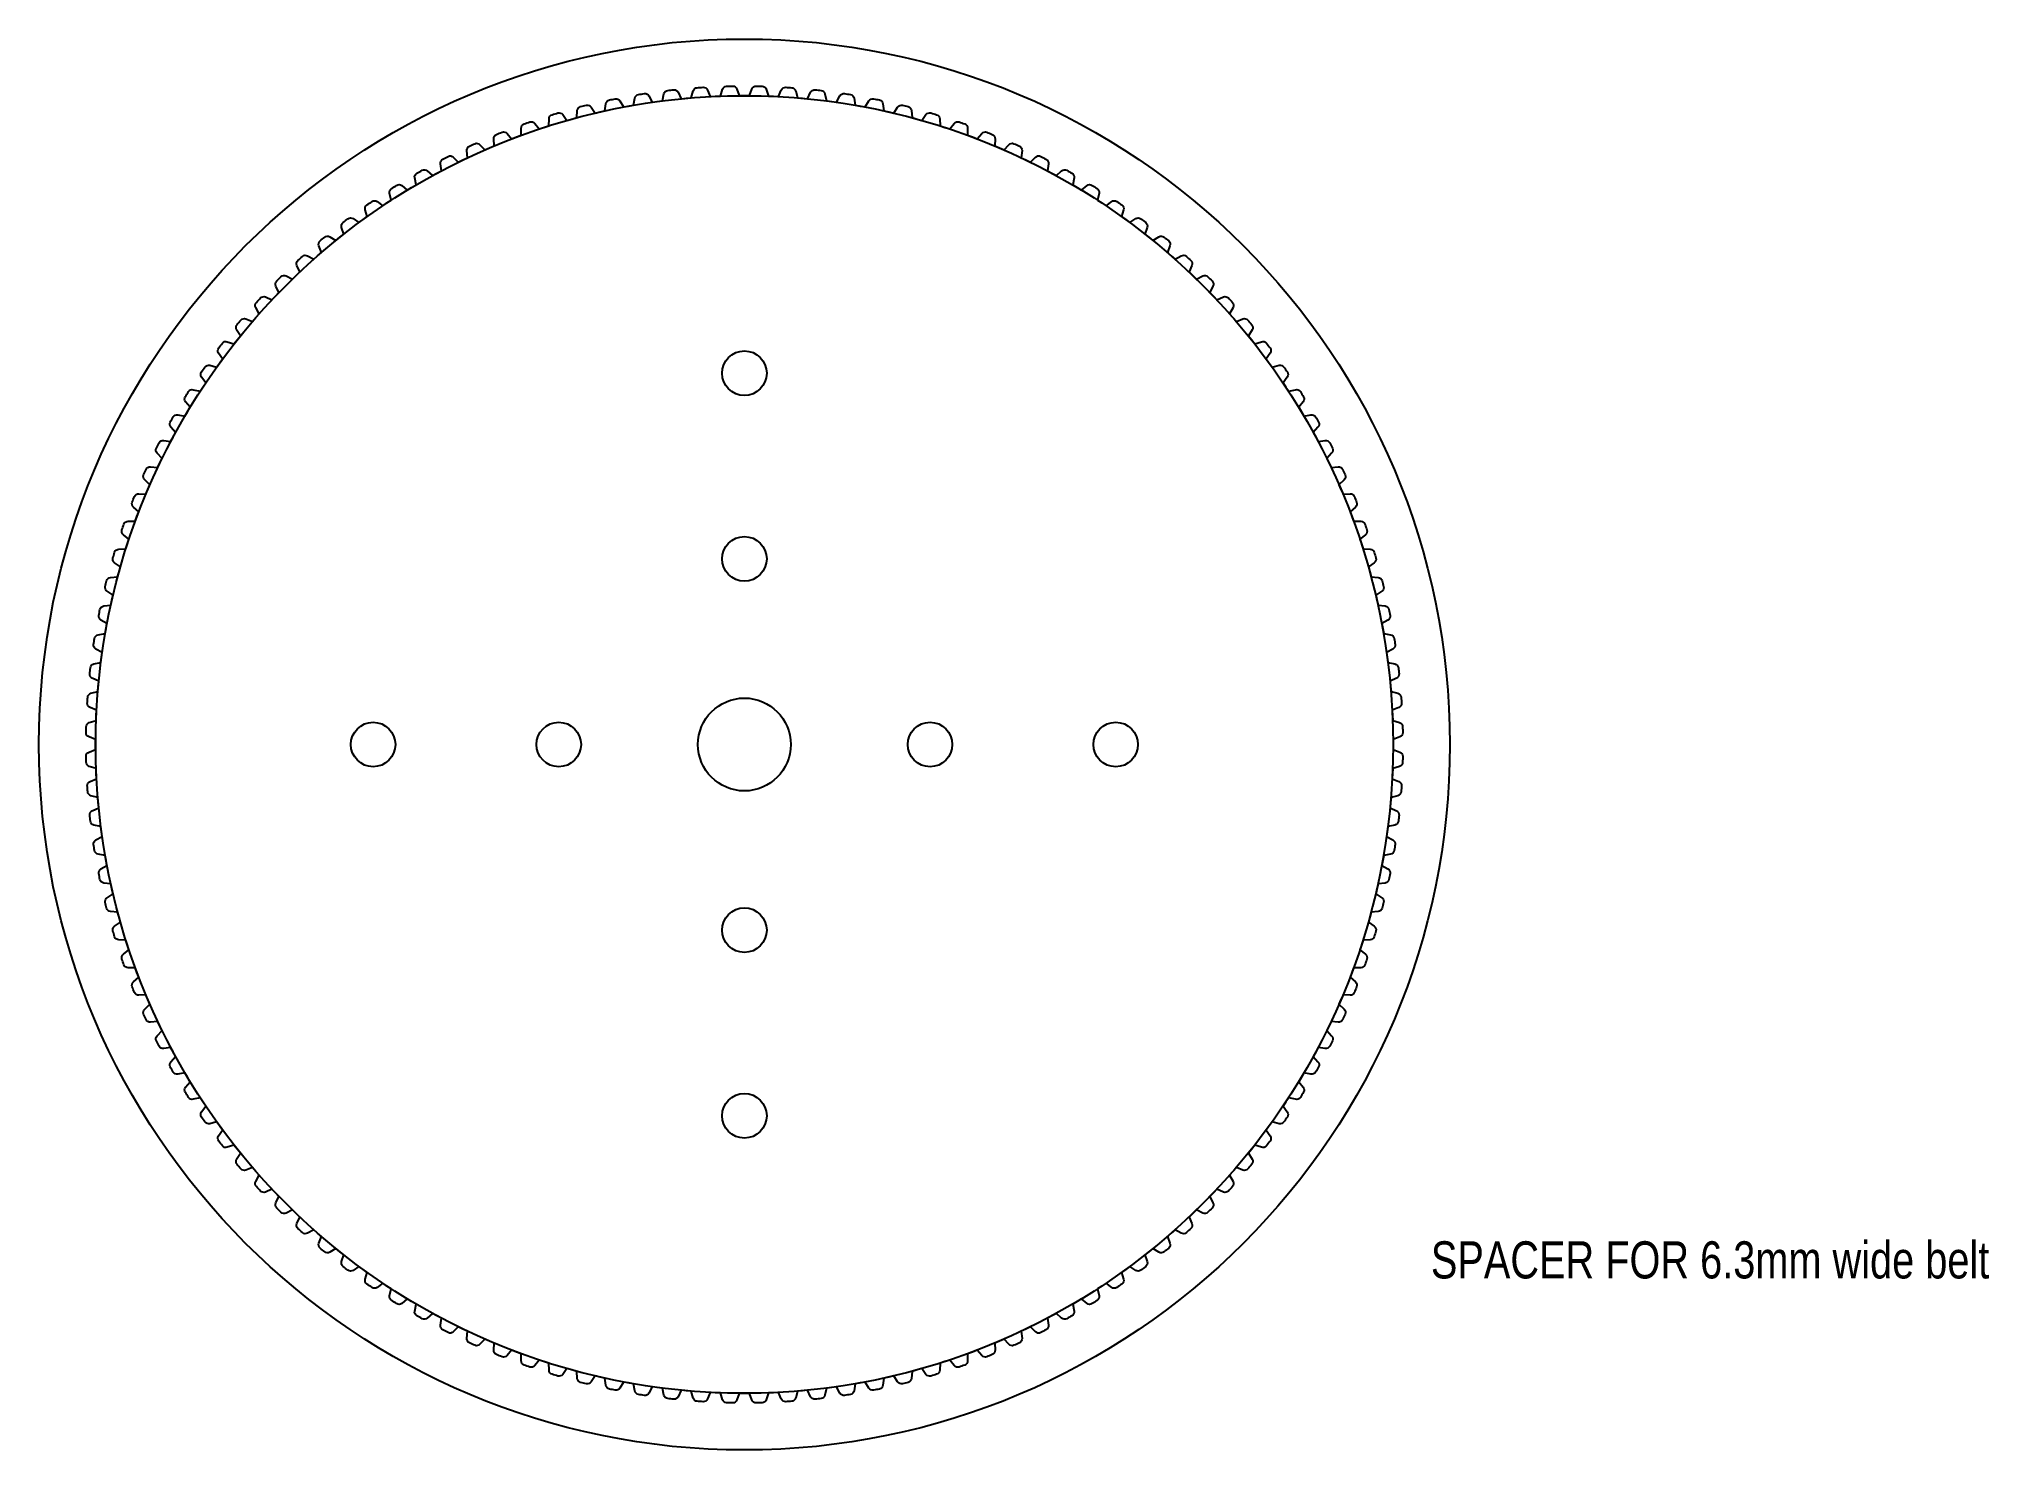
# Model space of a CAD drawing. Extents: x 0 to 5.25, y 0 to 3.8.
import ezdxf

# ---------------------------------------------------------------- set-up
doc = ezdxf.new("R2010")
doc.units = 0
doc.header["$LTSCALE"] = 2.42
doc.header["$MEASUREMENT"] = 0
doc.layers.get('0').update_dxf_attribs({"linetype": 'CONTINUOUS'})
doc.layers.add('holes', color=1, linetype='CONTINUOUS')
doc.layers.add('outline', color=3, linetype='CONTINUOUS')
doc.styles.get("Standard").update_dxf_attribs({"font": 'txt', "width": 0.8})

msp = doc.modelspace()

# ---------------------------------------------------------------- linework, layer by layer
at = {"linetype": 'Continuous'}
msp.add_lwpolyline([(1.3219, 3.5766, -0.320223), (1.3352, 3.5727), (1.3469, 3.5577), (1.36, 3.562), (1.3731, 3.5662), (1.3737, 3.5852, -0.320223), (1.3822, 3.5962, -0.002275), (1.3977, 3.6009, -0.320223), (1.4109, 3.5963), (1.4218, 3.5809), (1.4351, 3.5845), (1.4484, 3.5882), (1.4499, 3.6071, -0.320223), (1.4588, 3.6178, -0.002275), (1.4745, 3.6217, -0.320223), (1.4874, 3.6166), (1.4977, 3.6006), (1.5111, 3.6037), (1.5245, 3.6067), (1.5269, 3.6256, -0.320223), (1.5364, 3.6358, -0.002275), (1.5522, 3.6391, -0.320223), (1.5649, 3.6333), (1.5744, 3.617), (1.588, 3.6194), (1.6015, 3.6219), (1.6047, 3.6406, -0.320223), (1.6146, 3.6504, -0.002275), (1.6305, 3.6529, -0.320223), (1.643, 3.6466), (1.6518, 3.6298), (1.6654, 3.6317), (1.6791, 3.6335), (1.6831, 3.6521, -0.320223), (1.6934, 3.6614, -0.002275), (1.7095, 3.6632, -0.320223), (1.7216, 3.6564), (1.7297, 3.6392), (1.7434, 3.6405), (1.757, 3.6417), (1.7619, 3.66, -0.320223), (1.7727, 3.6689, -0.002275), (1.7887, 3.67, -0.320223), (1.8006, 3.6626), (1.8079, 3.6451), (1.8216, 3.6457), (1.8353, 3.6464), (1.841, 3.6645, -0.320223), (1.8521, 3.6729, -0.002275), (1.8683, 3.6732, -0.320223), (1.8798, 3.6653), (1.8862, 3.6475), (1.9, 3.6475), (1.9137, 3.6475), (1.9202, 3.6653, -0.320223), (1.9317, 3.6732, -0.002275), (1.9479, 3.6729, -0.320223), (1.959, 3.6645), (1.9647, 3.6464), (1.9784, 3.6457), (1.9921, 3.6451), (1.9994, 3.6626, -0.320223), (2.0113, 3.67, -0.002275), (2.0273, 3.6689, -0.320223), (2.0381, 3.66), (2.043, 3.6417), (2.0566, 3.6405), (2.0703, 3.6392), (2.0784, 3.6564, -0.320223), (2.0905, 3.6632, -0.002275), (2.1066, 3.6614, -0.320223), (2.1169, 3.6521), (2.1209, 3.6335), (2.1346, 3.6317), (2.1482, 3.6298), (2.157, 3.6466, -0.320223), (2.1695, 3.6529, -0.002275), (2.1854, 3.6504, -0.320223), (2.1953, 3.6406), (2.1985, 3.6219), (2.212, 3.6194), (2.2256, 3.617), (2.2351, 3.6333, -0.320223), (2.2478, 3.6391, -0.002275), (2.2636, 3.6358, -0.320223), (2.2731, 3.6256), (2.2755, 3.6067), (2.2889, 3.6037), (2.3023, 3.6006), (2.3126, 3.6166, -0.320223), (2.3255, 3.6217, -0.002275), (2.3412, 3.6178, -0.320223), (2.3501, 3.6071), (2.3516, 3.5882), (2.3649, 3.5845), (2.3782, 3.5809), (2.3891, 3.5963, -0.320223), (2.4023, 3.6009, -0.002275), (2.4178, 3.5962, -0.320223), (2.4263, 3.5852), (2.4269, 3.5662), (2.44, 3.562), (2.4531, 3.5577), (2.4648, 3.5727, -0.320223), (2.4781, 3.5766, -0.002275), (2.4934, 3.5713, -0.320223), (2.5013, 3.5599), (2.5012, 3.5409), (2.514, 3.5361), (2.5269, 3.5312), (2.5392, 3.5456, -0.320223), (2.5528, 3.549, -0.002275), (2.5677, 3.543, -0.320223), (2.5752, 3.5312), (2.5742, 3.5123), (2.5868, 3.5069), (2.5995, 3.5015), (2.6124, 3.5153, -0.320223), (2.6261, 3.5181, -0.002275), (2.6408, 3.5114, -0.320223), (2.6477, 3.4993), (2.6458, 3.4804), (2.6582, 3.4744), (2.6706, 3.4685), (2.6842, 3.4817, -0.320223), (2.698, 3.4838, -0.002275), (2.7123, 3.4765, -0.320223), (2.7187, 3.4641), (2.716, 3.4454), (2.7281, 3.4388), (2.7402, 3.4323), (2.7544, 3.4449, -0.320223), (2.7682, 3.4465, -0.002275), (2.7822, 3.4385, -0.320223), (2.7881, 3.4258), (2.7845, 3.4072), (2.7963, 3.4001), (2.8081, 3.3931), (2.8228, 3.4051, -0.320223), (2.8367, 3.4059, -0.002275), (2.8504, 3.3974, -0.320223), (2.8556, 3.3844), (2.8512, 3.366), (2.8627, 3.3584), (2.8742, 3.3508), (2.8894, 3.3621, -0.320223), (2.9033, 3.3624, -0.002275), (2.9166, 3.3532, -0.320223), (2.9213, 3.3401), (2.916, 3.3218), (2.9272, 3.3138), (2.9383, 3.3057), (2.954, 3.3163, -0.320223), (2.9679, 3.3159, -0.002275), (2.9808, 3.3061, -0.320223), (2.9848, 3.2928), (2.9788, 3.2748), (2.9895, 3.2663), (3.0003, 3.2577), (3.0165, 3.2676, -0.320223), (3.0304, 3.2666, -0.002275), (3.0428, 3.2562, -0.320223), (3.0462, 3.2427), (3.0394, 3.225), (3.0497, 3.216), (3.0601, 3.2069), (3.0767, 3.2161, -0.320223), (3.0906, 3.2145, -0.002275), (3.1025, 3.2036, -0.320223), (3.1053, 3.19), (3.0977, 3.1726), (3.1076, 3.1631), (3.1176, 3.1536), (3.1346, 3.162, -0.320223), (3.1483, 3.1597, -0.002275), (3.1597, 3.1483, -0.320223), (3.162, 3.1346), (3.1536, 3.1176), (3.1631, 3.1076), (3.1726, 3.0977), (3.19, 3.1053, -0.320223), (3.2036, 3.1025, -0.002275), (3.2145, 3.0906, -0.320223), (3.2161, 3.0767), (3.2069, 3.0601), (3.216, 3.0497), (3.225, 3.0394), (3.2427, 3.0462, -0.320223), (3.2562, 3.0428, -0.002275), (3.2666, 3.0304, -0.320223), (3.2676, 3.0165), (3.2577, 3.0003), (3.2663, 2.9895), (3.2748, 2.9788), (3.2928, 2.9848, -0.320223), (3.3061, 2.9808, -0.002275), (3.3159, 2.9679, -0.320223), (3.3163, 2.954), (3.3057, 2.9383), (3.3138, 2.9272), (3.3218, 2.916), (3.3401, 2.9213, -0.320223), (3.3532, 2.9166, -0.002275), (3.3624, 2.9033, -0.320223), (3.3621, 2.8894), (3.3508, 2.8742), (3.3584, 2.8627), (3.366, 2.8512), (3.3844, 2.8556, -0.320223), (3.3974, 2.8504, -0.002275), (3.4059, 2.8367, -0.320223), (3.4051, 2.8228), (3.3931, 2.8081), (3.4001, 2.7963), (3.4072, 2.7845), (3.4258, 2.7881, -0.320223), (3.4385, 2.7822, -0.002275), (3.4465, 2.7682, -0.320223), (3.4449, 2.7544), (3.4323, 2.7402), (3.4388, 2.7281), (3.4454, 2.716), (3.4641, 2.7187, -0.320223), (3.4765, 2.7123, -0.002275), (3.4838, 2.698, -0.320223), (3.4817, 2.6842), (3.4685, 2.6706), (3.4744, 2.6582), (3.4804, 2.6458), (3.4993, 2.6477, -0.320223), (3.5114, 2.6408, -0.002275), (3.5181, 2.6261, -0.320223), (3.5153, 2.6124), (3.5015, 2.5995), (3.5069, 2.5868), (3.5123, 2.5742), (3.5312, 2.5752, -0.320223), (3.543, 2.5677, -0.002275), (3.549, 2.5528, -0.320223), (3.5456, 2.5392), (3.5312, 2.5269), (3.5361, 2.514), (3.5409, 2.5012), (3.5599, 2.5013, -0.320223), (3.5713, 2.4934, -0.002275), (3.5766, 2.4781, -0.320223), (3.5727, 2.4648), (3.5577, 2.4531), (3.562, 2.44), (3.5662, 2.4269), (3.5852, 2.4263, -0.320223), (3.5962, 2.4178, -0.002275), (3.6009, 2.4023, -0.320223), (3.5963, 2.3891), (3.5809, 2.3782), (3.5845, 2.3649), (3.5882, 2.3516), (3.6071, 2.3501, -0.320223), (3.6178, 2.3412, -0.002275), (3.6217, 2.3255, -0.320223), (3.6166, 2.3126), (3.6006, 2.3023), (3.6037, 2.2889), (3.6067, 2.2755), (3.6256, 2.2731, -0.320223), (3.6358, 2.2636, -0.002275), (3.6391, 2.2478, -0.320223), (3.6333, 2.2351), (3.617, 2.2256), (3.6194, 2.212), (3.6219, 2.1985), (3.6406, 2.1953, -0.320223), (3.6504, 2.1854, -0.002275), (3.6529, 2.1695, -0.320223), (3.6466, 2.157), (3.6298, 2.1482), (3.6317, 2.1346), (3.6335, 2.1209), (3.6521, 2.1169, -0.320223), (3.6614, 2.1066, -0.002275), (3.6632, 2.0905, -0.320223), (3.6564, 2.0784), (3.6392, 2.0703), (3.6405, 2.0566), (3.6417, 2.043), (3.66, 2.0381, -0.320223), (3.6689, 2.0273, -0.002275), (3.67, 2.0113, -0.320223), (3.6626, 1.9994), (3.6451, 1.9921), (3.6457, 1.9784), (3.6464, 1.9647), (3.6645, 1.959, -0.320223), (3.6729, 1.9479, -0.002275), (3.6732, 1.9317, -0.320223), (3.6653, 1.9202), (3.6475, 1.9137), (3.6475, 1.9), (3.6475, 1.8862), (3.6653, 1.8798, -0.320223), (3.6732, 1.8683, -0.002275), (3.6729, 1.8521, -0.320223), (3.6645, 1.841), (3.6464, 1.8353), (3.6457, 1.8216), (3.6451, 1.8079), (3.6626, 1.8006, -0.320223), (3.67, 1.7887, -0.002275), (3.6689, 1.7727, -0.320223), (3.66, 1.7619), (3.6417, 1.757), (3.6405, 1.7434), (3.6392, 1.7297), (3.6564, 1.7216, -0.320223), (3.6632, 1.7095, -0.002275), (3.6614, 1.6934, -0.320223), (3.6521, 1.6831), (3.6335, 1.6791), (3.6317, 1.6654), (3.6298, 1.6518), (3.6466, 1.643, -0.320223), (3.6529, 1.6305, -0.002275), (3.6504, 1.6146, -0.320223), (3.6406, 1.6047), (3.6219, 1.6015), (3.6194, 1.588), (3.617, 1.5744), (3.6333, 1.5649, -0.320223), (3.6391, 1.5522, -0.002275), (3.6358, 1.5364, -0.320223), (3.6256, 1.5269), (3.6067, 1.5245), (3.6037, 1.5111), (3.6006, 1.4977), (3.6166, 1.4874, -0.320223), (3.6217, 1.4745, -0.002275), (3.6178, 1.4588, -0.320223), (3.6071, 1.4499), (3.5882, 1.4484), (3.5845, 1.4351), (3.5809, 1.4218), (3.5963, 1.4109, -0.320223), (3.6009, 1.3977, -0.002275), (3.5962, 1.3822, -0.320223), (3.5852, 1.3737), (3.5662, 1.3731), (3.562, 1.36), (3.5577, 1.3469), (3.5727, 1.3352, -0.320223), (3.5766, 1.3219, -0.002275), (3.5713, 1.3066, -0.320223), (3.5599, 1.2987), (3.5409, 1.2988), (3.5361, 1.286), (3.5312, 1.2731), (3.5456, 1.2608, -0.320223), (3.549, 1.2472, -0.002275), (3.543, 1.2323, -0.320223), (3.5312, 1.2248), (3.5123, 1.2258), (3.5069, 1.2132), (3.5015, 1.2005), (3.5153, 1.1876, -0.320223), (3.5181, 1.1739, -0.002275), (3.5114, 1.1592, -0.320223), (3.4993, 1.1523), (3.4804, 1.1542), (3.4744, 1.1418), (3.4685, 1.1294), (3.4817, 1.1158, -0.320223), (3.4838, 1.102, -0.002275), (3.4765, 1.0877, -0.320223), (3.4641, 1.0813), (3.4454, 1.084), (3.4388, 1.0719), (3.4323, 1.0598), (3.4449, 1.0456, -0.320223), (3.4465, 1.0318, -0.002275), (3.4385, 1.0178, -0.320223), (3.4258, 1.0119), (3.4072, 1.0155), (3.4001, 1.0037), (3.3931, 0.9919), (3.4051, 0.9772, -0.320223), (3.4059, 0.9633, -0.002275), (3.3974, 0.9496, -0.320223), (3.3844, 0.9444), (3.366, 0.9488), (3.3584, 0.9373), (3.3508, 0.9258), (3.3621, 0.9106, -0.320223), (3.3624, 0.8967, -0.002275), (3.3532, 0.8834, -0.320223), (3.3401, 0.8787), (3.3218, 0.884), (3.3138, 0.8728), (3.3057, 0.8617), (3.3163, 0.846, -0.320223), (3.3159, 0.8321, -0.002275), (3.3061, 0.8192, -0.320223), (3.2928, 0.8152), (3.2748, 0.8212), (3.2663, 0.8105), (3.2577, 0.7997), (3.2676, 0.7835, -0.320223), (3.2666, 0.7696, -0.002275), (3.2562, 0.7572, -0.320223), (3.2427, 0.7538), (3.225, 0.7606), (3.216, 0.7503), (3.2069, 0.7399), (3.2161, 0.7233, -0.320223), (3.2145, 0.7094, -0.002275), (3.2036, 0.6975, -0.320223), (3.19, 0.6947), (3.1726, 0.7023), (3.1631, 0.6924), (3.1536, 0.6824), (3.162, 0.6654, -0.320223), (3.1597, 0.6517, -0.002275), (3.1483, 0.6403, -0.320223), (3.1346, 0.638), (3.1176, 0.6464), (3.1076, 0.6369), (3.0977, 0.6274), (3.1053, 0.61, -0.320223), (3.1025, 0.5964, -0.002275), (3.0906, 0.5855, -0.320223), (3.0767, 0.5839), (3.0601, 0.5931), (3.0497, 0.584), (3.0394, 0.575), (3.0462, 0.5573, -0.320223), (3.0428, 0.5438, -0.002275), (3.0304, 0.5334, -0.320223), (3.0165, 0.5324), (3.0003, 0.5423), (2.9895, 0.5337), (2.9788, 0.5252), (2.9848, 0.5072, -0.320223), (2.9808, 0.4939, -0.002275), (2.9679, 0.4841, -0.320223), (2.954, 0.4837), (2.9383, 0.4943), (2.9272, 0.4862), (2.916, 0.4782), (2.9213, 0.4599, -0.320223), (2.9166, 0.4468, -0.002275), (2.9033, 0.4376, -0.320223), (2.8894, 0.4379), (2.8742, 0.4492), (2.8627, 0.4416), (2.8512, 0.434), (2.8556, 0.4156, -0.320223), (2.8504, 0.4026, -0.002275), (2.8367, 0.3941, -0.320223), (2.8228, 0.3949), (2.8081, 0.4069), (2.7963, 0.3999), (2.7845, 0.3928), (2.7881, 0.3742, -0.320223), (2.7822, 0.3615, -0.002275), (2.7682, 0.3535, -0.320223), (2.7544, 0.3551), (2.7402, 0.3677), (2.7281, 0.3612), (2.716, 0.3546), (2.7187, 0.3359, -0.320223), (2.7123, 0.3235, -0.002275), (2.698, 0.3162, -0.320223), (2.6842, 0.3183), (2.6706, 0.3315), (2.6582, 0.3256), (2.6458, 0.3196), (2.6477, 0.3007, -0.320223), (2.6408, 0.2886, -0.002275), (2.6261, 0.2819, -0.320223), (2.6124, 0.2847), (2.5995, 0.2985), (2.5868, 0.2931), (2.5742, 0.2877), (2.5752, 0.2688, -0.320223), (2.5677, 0.257, -0.002275), (2.5528, 0.251, -0.320223), (2.5392, 0.2544), (2.5269, 0.2688), (2.514, 0.2639), (2.5012, 0.2591), (2.5013, 0.2401, -0.320223), (2.4934, 0.2287, -0.002275), (2.4781, 0.2234, -0.320223), (2.4648, 0.2273), (2.4531, 0.2423), (2.44, 0.238), (2.4269, 0.2338), (2.4263, 0.2148, -0.320223), (2.4178, 0.2038, -0.002275), (2.4023, 0.1991, -0.320223), (2.3891, 0.2037), (2.3782, 0.2191), (2.3649, 0.2155), (2.3516, 0.2118), (2.3501, 0.1929, -0.320223), (2.3412, 0.1822, -0.002275), (2.3255, 0.1783, -0.320223), (2.3126, 0.1834), (2.3023, 0.1994), (2.2889, 0.1963), (2.2755, 0.1933), (2.2731, 0.1744, -0.320223), (2.2636, 0.1642, -0.002275), (2.2478, 0.1609, -0.320223), (2.2351, 0.1667), (2.2256, 0.183), (2.212, 0.1806), (2.1985, 0.1781), (2.1953, 0.1594, -0.320223), (2.1854, 0.1496, -0.002275), (2.1695, 0.1471, -0.320223), (2.157, 0.1534), (2.1482, 0.1702), (2.1346, 0.1683), (2.1209, 0.1665), (2.1169, 0.1479, -0.320223), (2.1066, 0.1386, -0.002275), (2.0905, 0.1368, -0.320223), (2.0784, 0.1436), (2.0703, 0.1608), (2.0566, 0.1595), (2.043, 0.1583), (2.0381, 0.14, -0.320223), (2.0273, 0.1311, -0.002275), (2.0113, 0.13, -0.320223), (1.9994, 0.1374), (1.9921, 0.1549), (1.9784, 0.1543), (1.9647, 0.1536), (1.959, 0.1355, -0.320223), (1.9479, 0.1271, -0.002275), (1.9317, 0.1268, -0.320223), (1.9202, 0.1347), (1.9137, 0.1525), (1.9, 0.1525), (1.8862, 0.1525), (1.8798, 0.1347, -0.320223), (1.8683, 0.1268, -0.002275), (1.8521, 0.1271, -0.320223), (1.841, 0.1355), (1.8353, 0.1536), (1.8216, 0.1543), (1.8079, 0.1549), (1.8006, 0.1374, -0.320223), (1.7887, 0.13, -0.002275), (1.7727, 0.1311, -0.320223), (1.7619, 0.14), (1.757, 0.1583), (1.7434, 0.1595), (1.7297, 0.1608), (1.7216, 0.1436, -0.320223), (1.7095, 0.1368, -0.002275), (1.6934, 0.1386, -0.320223), (1.6831, 0.1479), (1.6791, 0.1665), (1.6654, 0.1683), (1.6518, 0.1702), (1.643, 0.1534, -0.320223), (1.6305, 0.1471, -0.002275), (1.6146, 0.1496, -0.320223), (1.6047, 0.1594), (1.6015, 0.1781), (1.588, 0.1806), (1.5744, 0.183), (1.5649, 0.1667, -0.320223), (1.5522, 0.1609, -0.002275), (1.5364, 0.1642, -0.320223), (1.5269, 0.1744), (1.5245, 0.1933), (1.5111, 0.1963), (1.4977, 0.1994), (1.4874, 0.1834, -0.320223), (1.4745, 0.1783, -0.002275), (1.4588, 0.1822, -0.320223), (1.4499, 0.1929), (1.4484, 0.2118), (1.4351, 0.2155), (1.4218, 0.2191), (1.4109, 0.2037, -0.320223), (1.3977, 0.1991, -0.002275), (1.3822, 0.2038, -0.320223), (1.3737, 0.2148), (1.3731, 0.2338), (1.36, 0.238), (1.3469, 0.2423), (1.3352, 0.2273, -0.320223), (1.3219, 0.2234, -0.002275), (1.3066, 0.2287, -0.320223), (1.2987, 0.2401), (1.2988, 0.2591), (1.286, 0.2639), (1.2731, 0.2688), (1.2608, 0.2544, -0.320223), (1.2472, 0.251, -0.002275), (1.2323, 0.257, -0.320223), (1.2248, 0.2688), (1.2258, 0.2877), (1.2132, 0.2931), (1.2005, 0.2985), (1.1876, 0.2847, -0.320223), (1.1739, 0.2819, -0.002275), (1.1592, 0.2886, -0.320223), (1.1523, 0.3007), (1.1542, 0.3196), (1.1418, 0.3256), (1.1294, 0.3315), (1.1158, 0.3183, -0.320223), (1.102, 0.3162, -0.002275), (1.0877, 0.3235, -0.320223), (1.0813, 0.3359), (1.084, 0.3546), (1.0719, 0.3612), (1.0598, 0.3677), (1.0456, 0.3551, -0.320223), (1.0318, 0.3535, -0.002275), (1.0178, 0.3615, -0.320223), (1.0119, 0.3742), (1.0155, 0.3928), (1.0037, 0.3999), (0.9919, 0.4069), (0.9772, 0.3949, -0.320223), (0.9633, 0.3941, -0.002275), (0.9496, 0.4026, -0.320223), (0.9444, 0.4156), (0.9488, 0.434), (0.9373, 0.4416), (0.9258, 0.4492), (0.9106, 0.4379, -0.320223), (0.8967, 0.4376, -0.002275), (0.8834, 0.4468, -0.320223), (0.8787, 0.4599), (0.884, 0.4782), (0.8728, 0.4862), (0.8617, 0.4943), (0.846, 0.4837, -0.320223), (0.8321, 0.4841, -0.002275), (0.8192, 0.4939, -0.320223), (0.8152, 0.5072), (0.8212, 0.5252), (0.8105, 0.5337), (0.7997, 0.5423), (0.7835, 0.5324, -0.320223), (0.7696, 0.5334, -0.002275), (0.7572, 0.5438, -0.320223), (0.7538, 0.5573), (0.7606, 0.575), (0.7503, 0.584), (0.7399, 0.5931), (0.7233, 0.5839, -0.320223), (0.7094, 0.5855, -0.002275), (0.6975, 0.5964, -0.320223), (0.6947, 0.61), (0.7023, 0.6274), (0.6924, 0.6369), (0.6824, 0.6464), (0.6654, 0.638, -0.320223), (0.6517, 0.6403, -0.002275), (0.6403, 0.6517, -0.320223), (0.638, 0.6654), (0.6464, 0.6824), (0.6369, 0.6924), (0.6274, 0.7023), (0.61, 0.6947, -0.320223), (0.5964, 0.6975, -0.002275), (0.5855, 0.7094, -0.320223), (0.5839, 0.7233), (0.5931, 0.7399), (0.584, 0.7503), (0.575, 0.7606), (0.5573, 0.7538, -0.320223), (0.5438, 0.7572, -0.002275), (0.5334, 0.7696, -0.320223), (0.5324, 0.7835), (0.5423, 0.7997), (0.5337, 0.8105), (0.5252, 0.8212), (0.5072, 0.8152, -0.320223), (0.4939, 0.8192, -0.002275), (0.4841, 0.8321, -0.320223), (0.4837, 0.846), (0.4943, 0.8617), (0.4862, 0.8728), (0.4782, 0.884), (0.4599, 0.8787, -0.320223), (0.4468, 0.8834, -0.002275), (0.4376, 0.8967, -0.320223), (0.4379, 0.9106), (0.4492, 0.9258), (0.4416, 0.9373), (0.434, 0.9488), (0.4156, 0.9444, -0.320223), (0.4026, 0.9496, -0.002275), (0.3941, 0.9633, -0.320223), (0.3949, 0.9772), (0.4069, 0.9919), (0.3999, 1.0037), (0.3928, 1.0155), (0.3742, 1.0119, -0.320223), (0.3615, 1.0178, -0.002275), (0.3535, 1.0318, -0.320223), (0.3551, 1.0456), (0.3677, 1.0598), (0.3612, 1.0719), (0.3546, 1.084), (0.3359, 1.0813, -0.320223), (0.3235, 1.0877, -0.002275), (0.3162, 1.102, -0.320223), (0.3183, 1.1158), (0.3315, 1.1294), (0.3256, 1.1418), (0.3196, 1.1542), (0.3007, 1.1523, -0.320223), (0.2886, 1.1592, -0.002275), (0.2819, 1.1739, -0.320223), (0.2847, 1.1876), (0.2985, 1.2005), (0.2931, 1.2132), (0.2877, 1.2258), (0.2688, 1.2248, -0.320223), (0.257, 1.2323, -0.002275), (0.251, 1.2472, -0.320223), (0.2544, 1.2608), (0.2688, 1.2731), (0.2639, 1.286), (0.2591, 1.2988), (0.2401, 1.2987, -0.320223), (0.2287, 1.3066, -0.002275), (0.2234, 1.3219, -0.320223), (0.2273, 1.3352), (0.2423, 1.3469), (0.238, 1.36), (0.2338, 1.3731), (0.2148, 1.3737, -0.320223), (0.2038, 1.3822, -0.002275), (0.1991, 1.3977, -0.320223), (0.2037, 1.4109), (0.2191, 1.4218), (0.2155, 1.4351), (0.2118, 1.4484), (0.1929, 1.4499, -0.320223), (0.1822, 1.4588, -0.002275), (0.1783, 1.4745, -0.320223), (0.1834, 1.4874), (0.1994, 1.4977), (0.1963, 1.5111), (0.1933, 1.5245), (0.1744, 1.5269, -0.320223), (0.1642, 1.5364, -0.002275), (0.1609, 1.5522, -0.320223), (0.1667, 1.5649), (0.183, 1.5744), (0.1806, 1.588), (0.1781, 1.6015), (0.1594, 1.6047, -0.320223), (0.1496, 1.6146, -0.002275), (0.1471, 1.6305, -0.320223), (0.1534, 1.643), (0.1702, 1.6518), (0.1683, 1.6654), (0.1665, 1.6791), (0.1479, 1.6831, -0.320223), (0.1386, 1.6934, -0.002275), (0.1368, 1.7095, -0.320223), (0.1436, 1.7216), (0.1608, 1.7297), (0.1595, 1.7434), (0.1583, 1.757), (0.14, 1.7619, -0.320223), (0.1311, 1.7727, -0.002275), (0.13, 1.7887, -0.320223), (0.1374, 1.8006), (0.1549, 1.8079), (0.1543, 1.8216), (0.1536, 1.8353), (0.1355, 1.841, -0.320223), (0.1271, 1.8521, -0.002275), (0.1268, 1.8683, -0.320223), (0.1347, 1.8798), (0.1525, 1.8862), (0.1525, 1.9), (0.1525, 1.9137), (0.1347, 1.9202, -0.320223), (0.1268, 1.9317, -0.002275), (0.1271, 1.9479, -0.320223), (0.1355, 1.959), (0.1536, 1.9647), (0.1543, 1.9784), (0.1549, 1.9921), (0.1374, 1.9994, -0.320223), (0.13, 2.0113, -0.002275), (0.1311, 2.0273, -0.320223), (0.14, 2.0381), (0.1583, 2.043), (0.1595, 2.0566), (0.1608, 2.0703), (0.1436, 2.0784, -0.320223), (0.1368, 2.0905, -0.002275), (0.1386, 2.1066, -0.320223), (0.1479, 2.1169), (0.1665, 2.1209), (0.1683, 2.1346), (0.1702, 2.1482), (0.1534, 2.157, -0.320223), (0.1471, 2.1695, -0.002275), (0.1496, 2.1854, -0.320223), (0.1594, 2.1953), (0.1781, 2.1985), (0.1806, 2.212), (0.183, 2.2256), (0.1667, 2.2351, -0.320223), (0.1609, 2.2478, -0.002275), (0.1642, 2.2636, -0.320223), (0.1744, 2.2731), (0.1933, 2.2755), (0.1963, 2.2889), (0.1994, 2.3023), (0.1834, 2.3126, -0.320223), (0.1783, 2.3255, -0.002275), (0.1822, 2.3412, -0.320223), (0.1929, 2.3501), (0.2118, 2.3516), (0.2155, 2.3649), (0.2191, 2.3782), (0.2037, 2.3891, -0.320223), (0.1991, 2.4023, -0.002275), (0.2038, 2.4178, -0.320223), (0.2148, 2.4263), (0.2338, 2.4269), (0.238, 2.44), (0.2423, 2.4531), (0.2273, 2.4648, -0.320223), (0.2234, 2.4781, -0.002275), (0.2287, 2.4934, -0.320223), (0.2401, 2.5013), (0.2591, 2.5012), (0.2639, 2.514), (0.2688, 2.5269), (0.2544, 2.5392, -0.320223), (0.251, 2.5528, -0.002275), (0.257, 2.5677, -0.320223), (0.2688, 2.5752), (0.2877, 2.5742), (0.2931, 2.5868), (0.2985, 2.5995), (0.2847, 2.6124, -0.320223), (0.2819, 2.6261, -0.002275), (0.2886, 2.6408, -0.320223), (0.3007, 2.6477), (0.3196, 2.6458), (0.3256, 2.6582), (0.3315, 2.6706), (0.3183, 2.6842, -0.320223), (0.3162, 2.698, -0.002275), (0.3235, 2.7123, -0.320223), (0.3359, 2.7187), (0.3546, 2.716), (0.3612, 2.7281), (0.3677, 2.7402), (0.3551, 2.7544, -0.320223), (0.3535, 2.7682, -0.002275), (0.3615, 2.7822, -0.320223), (0.3742, 2.7881), (0.3928, 2.7845), (0.3999, 2.7963), (0.4069, 2.8081), (0.3949, 2.8228, -0.320223), (0.3941, 2.8367, -0.002275), (0.4026, 2.8504, -0.320223), (0.4156, 2.8556), (0.434, 2.8512), (0.4416, 2.8627), (0.4492, 2.8742), (0.4379, 2.8894, -0.320223), (0.4376, 2.9033, -0.002275), (0.4468, 2.9166, -0.320223), (0.4599, 2.9213), (0.4782, 2.916), (0.4862, 2.9272), (0.4943, 2.9383), (0.4837, 2.954, -0.320223), (0.4841, 2.9679, -0.002275), (0.4939, 2.9808, -0.320223), (0.5072, 2.9848), (0.5252, 2.9788), (0.5337, 2.9895), (0.5423, 3.0003), (0.5324, 3.0165, -0.320223), (0.5334, 3.0304, -0.002275), (0.5438, 3.0428, -0.320223), (0.5573, 3.0462), (0.575, 3.0394), (0.584, 3.0497), (0.5931, 3.0601), (0.5839, 3.0767, -0.320223), (0.5855, 3.0906, -0.002275), (0.5964, 3.1025, -0.320223), (0.61, 3.1053), (0.6274, 3.0977), (0.6369, 3.1076), (0.6464, 3.1176), (0.638, 3.1346, -0.320223), (0.6403, 3.1483, -0.002275), (0.6517, 3.1597, -0.320223), (0.6654, 3.162), (0.6824, 3.1536), (0.6924, 3.1631), (0.7023, 3.1726), (0.6947, 3.19, -0.320223), (0.6975, 3.2036, -0.002275), (0.7094, 3.2145, -0.320223), (0.7233, 3.2161), (0.7399, 3.2069), (0.7503, 3.216), (0.7606, 3.225), (0.7538, 3.2427, -0.320223), (0.7572, 3.2562, -0.002275), (0.7696, 3.2666, -0.320223), (0.7835, 3.2676), (0.7997, 3.2577), (0.8105, 3.2663), (0.8212, 3.2748), (0.8152, 3.2928, -0.320223), (0.8192, 3.3061, -0.002275), (0.8321, 3.3159, -0.320223), (0.846, 3.3163), (0.8617, 3.3057), (0.8728, 3.3138), (0.884, 3.3218), (0.8787, 3.3401, -0.320223), (0.8834, 3.3532, -0.002275), (0.8967, 3.3624, -0.320223), (0.9106, 3.3621), (0.9258, 3.3508), (0.9373, 3.3584), (0.9488, 3.366), (0.9444, 3.3844, -0.320223), (0.9496, 3.3974, -0.002275), (0.9633, 3.4059, -0.320223), (0.9772, 3.4051), (0.9919, 3.3931), (1.0037, 3.4001), (1.0155, 3.4072), (1.0119, 3.4258, -0.320223), (1.0178, 3.4385, -0.002275), (1.0318, 3.4465, -0.320223), (1.0456, 3.4449), (1.0598, 3.4323), (1.0719, 3.4388), (1.084, 3.4454), (1.0813, 3.4641, -0.320223), (1.0877, 3.4765, -0.002275), (1.102, 3.4838, -0.320223), (1.1158, 3.4817), (1.1294, 3.4685), (1.1418, 3.4744), (1.1542, 3.4804), (1.1523, 3.4993, -0.320223), (1.1592, 3.5114, -0.002275), (1.1739, 3.5181, -0.320223), (1.1876, 3.5153), (1.2005, 3.5015), (1.2132, 3.5069), (1.2258, 3.5123), (1.2248, 3.5312, -0.320223), (1.2323, 3.543, -0.002275), (1.2472, 3.549, -0.320223), (1.2608, 3.5456), (1.2731, 3.5312), (1.286, 3.5361), (1.2988, 3.5409), (1.2987, 3.5599, -0.320223), (1.3066, 3.5713, -0.002275)], format="xyb", close=True, dxfattribs=at)
msp.add_circle((1.9, 1.9), 1.9)
at = {"layer": 'holes'}
for centre, radius in [((1.9, 2.9), 0.06), ((1.9, 2.4), 0.06), ((1.9, 1.9), 0.125), ((0.9, 1.9), 0.06), ((1.4, 1.9), 0.06), ((2.4, 1.9), 0.06), ((2.9, 1.9), 0.06), ((1.9, 1.4), 0.06), ((1.9, 0.9), 0.06)]:
    msp.add_circle(centre, radius, dxfattribs=at)
at = {"layer": 'outline'}
msp.add_circle((1.9, 1.9), 1.7472, dxfattribs=at)

# ---------------------------------------------------------------- texts
at = {"width": 0.8}
msp.add_text('SPACER FOR 6.3mm wide belt', height=0.1, dxfattribs=at).set_placement((3.749, 0.462))

doc.saveas('drawing.dxf')
